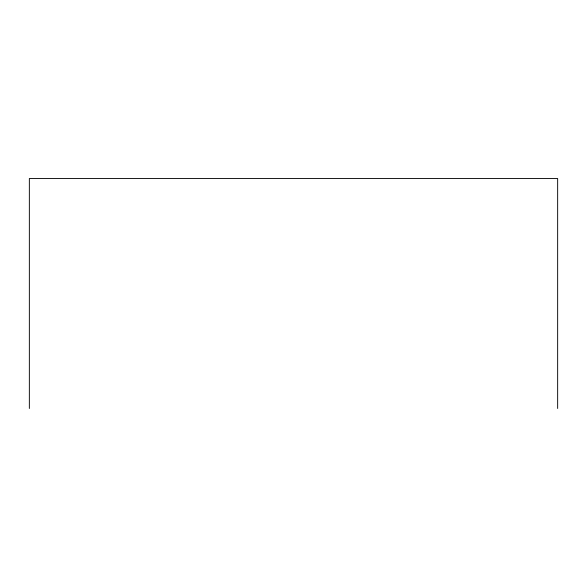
<?xml version="1.0" encoding="UTF-8"?>
<svg xmlns="http://www.w3.org/2000/svg" width="587" height="587" viewBox="0 0 587 587"><rect width="100%" height="100%" fill="white"/><g stroke="black" fill="none" stroke-linecap="round" stroke-linejoin="round"><path stroke-width="0.88" d="M557.65 408.479L557.65 178.521L29.35 178.521L29.35 408.479"/></g></svg>
